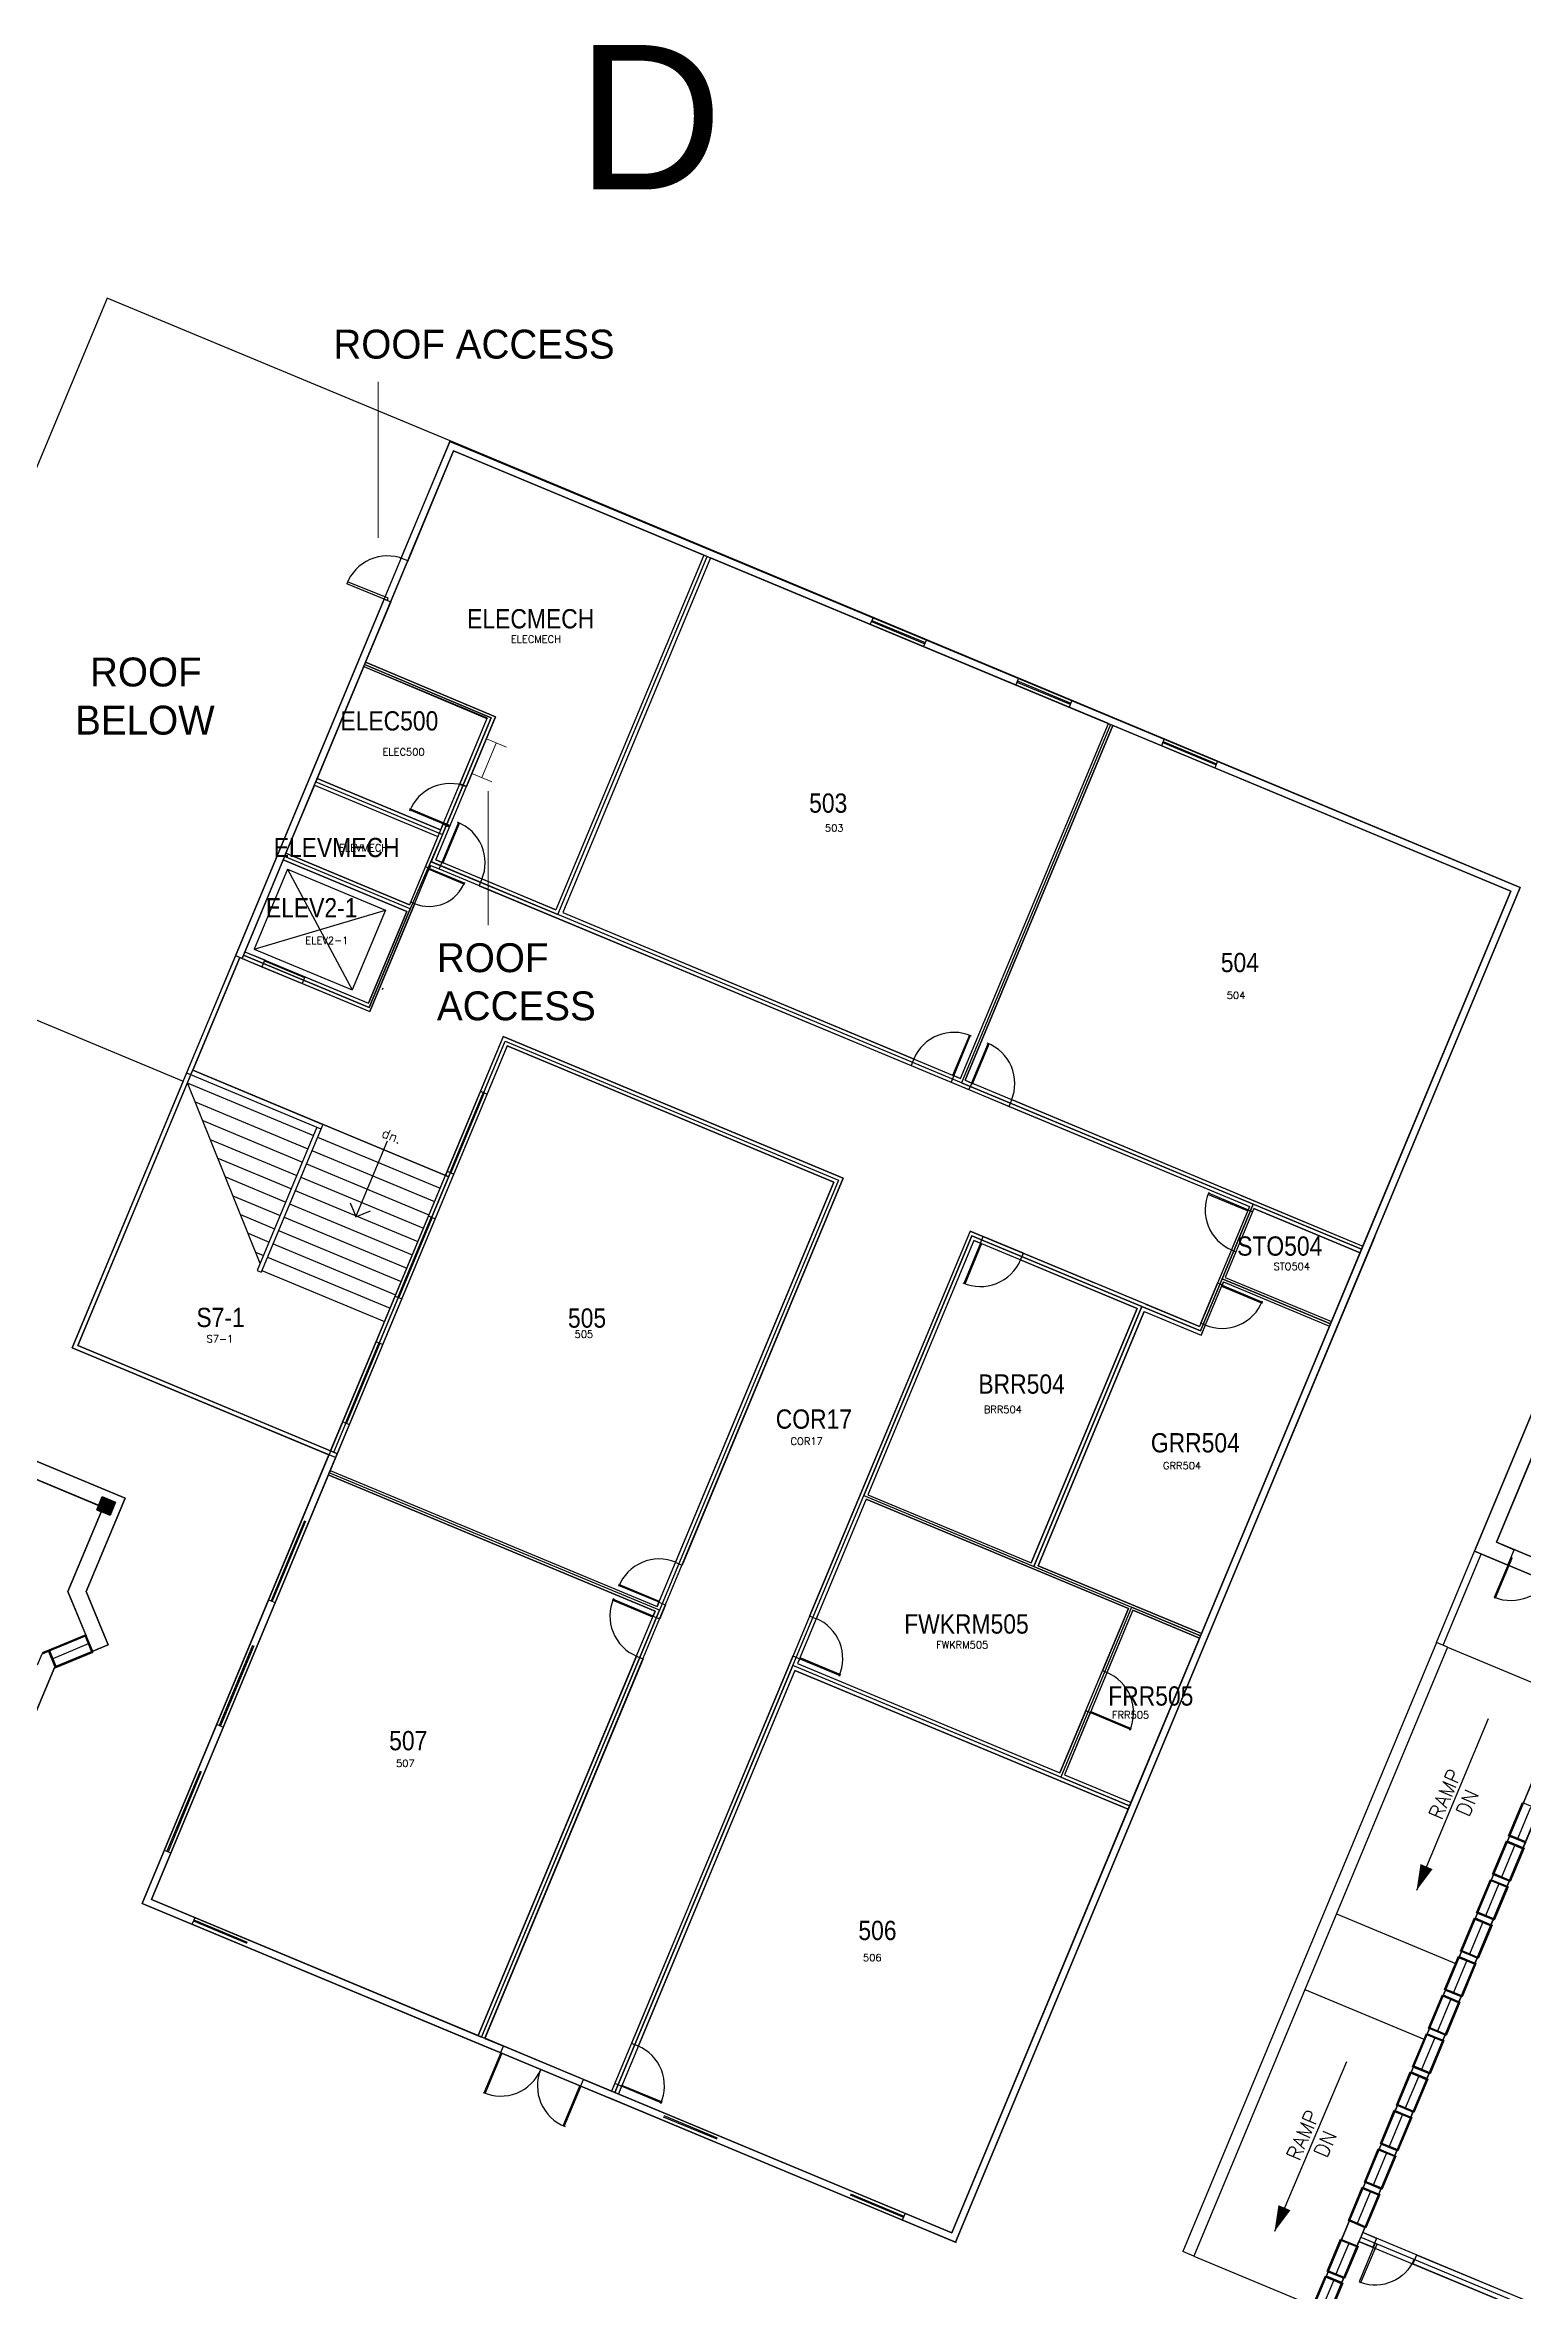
# Model space of a CAD drawing. Header units: inches. Extents: x -2145 to 3863, y -18090 to 4650.
# Drawn here: x 887 to 2115, y -15129 to -13264 of the extents above; entities that cross this region are included whole.
import ezdxf
from ezdxf.enums import TextEntityAlignment as Align

# ---------------------------------------------------------------- set-up
doc = ezdxf.new("R2010")
doc.units = ezdxf.units.IN
doc.header["$LTSCALE"] = 48
doc.header["$MEASUREMENT"] = 0
for name, color, linetype in [('A-COLS', 1, 'CONTINUOUS'), ('A-COLS-GRID', 41, 'CONTINUOUS'), ('A-DOOR', 30, 'CONTINUOUS'), ('A-FLOR-STRS', 30, 'CONTINUOUS'), ('A-ROOF', 1, 'CONTINUOUS'), ('A-WALLS', 1, 'CONTINUOUS'), ('A-WIN', 30, 'CONTINUOUS'), ('CAFM_BLDG_LABL', 2, 'CONTINUOUS'), ('CAFM_BLDG_OTLN', 41, 'CONTINUOUS'), ('CAFM_Gross', 200, 'CONTINUOUS'), ('CAFM_ID', 8, 'CONTINUOUS'), ('CAFM_MeasuredGross', 50, 'CONTINUOUS'), ('CAFM_SPACE', 5, 'CONTINUOUS'), ('CAFM_Space_Label', 7, 'CONTINUOUS'), ('CAFM_SPACE_OLD', 7, 'CONTINUOUS')]:
    doc.layers.add(name, color=color, linetype=linetype)
doc.layers.add('A-EQPM', color=30, linetype='CONTINUOUS', lineweight=0)
doc.styles.add('AISD-Dim', font='txt.shx', dxfattribs={"width": 0.85})
doc.styles.add('ARCHITXT', font='simplex.shx')
doc.styles.add('CAFM-TXT', font='txt.shx', dxfattribs={"height": 6})
doc.styles.add('CAFM_BLDG-LABL', font='arial.ttf', dxfattribs={"height": 0.5})
doc.styles.add('ROMANS', font='ROMANS.shx')

msp = doc.modelspace()

# ---------------------------------------------------------------- linework, layer by layer
at = {"layer": 'A-COLS'}
for p, q in [((930.5, -14480.7), (935.1, -14469.6)), ((935.1, -14469.6), (946.2, -14474.2)), ((946.2, -14474.2), (941.6, -14485.3)), ((941.6, -14485.3), (930.5, -14480.7))]:
    msp.add_line(p, q, dxfattribs=at)
at = {"layer": 'A-COLS-GRID'}
msp.add_solid([(935.1, -14469.6), (946.2, -14474.2), (930.5, -14480.7), (941.6, -14485.3)], dxfattribs=at)
at = {"layer": 'A-DOOR'}
for p, q in [((1171.9, -13725.2), (1138.1, -13711.6)), ((1172.6, -13723.5), (1138.8, -13709.9)), ((1171.9, -13725.2), (1172.6, -13723.5)), ((1224.3, -13912.4), (1190.6, -13898.4)), ((1223.5, -13913.1), (1190.3, -13899.2)), ((1217.3, -13942.7), (1231.1, -13909.4)), ((1217.9, -13943.5), (1232, -13909.8)), ((1223.4, -13913.5), (1224.1, -13911.9)), ((1206.3, -13948.4), (1235.9, -13960.8)), ((1207, -13947.4), (1206.4, -13948.9)), ((1206.9, -13947.8), (1236.2, -13960)), ((1216.8, -13942.6), (1218.5, -13943.3)), ((1069.7, -14024.7), (1103, -14038.5)), ((1067.7, -14029.5), (1101, -14043.3)), ((1641.5, -14119.7), (1655.5, -14086)), ((1642.3, -14120), (1656.3, -14086.4)), ((1657, -14126.5), (1671, -14092.8)), ((1657.9, -14126.8), (1671.9, -14093.1)), ((1642.9, -14119.9), (1641.2, -14119.2)), ((1656.7, -14126), (1658.4, -14126.7)), ((1886.3, -14232.3), (1853.4, -14218.6)), ((1886.6, -14231.4), (1853.7, -14217.7)), ((1886.6, -14231.4), (1886.3, -14232.3)), ((1664.5, -14259.1), (1650.5, -14292.7)), ((1665.4, -14259.4), (1651.4, -14293.1)), ((1664, -14259.2), (1665.7, -14259.9)), ((1864.7, -14294.8), (1898.4, -14308.8)), ((1865.5, -14293.7), (1864.9, -14295.3)), ((1865.1, -14294), (1898.7, -14308)), ((2105.1, -14520.1), (2091.2, -14553.4)), ((2092.3, -14553.8), (2106.1, -14520.6)), ((2106.1, -14520.6), (2105.1, -14520.1)), ((1397.5, -14557.4), (1363.8, -14543.4)), ((1397.9, -14556.6), (1364.2, -14542.5)), ((1392.4, -14569.7), (1358.7, -14555.7)), ((1392.7, -14568.9), (1359.1, -14554.8)), ((1392.6, -14568.3), (1391.9, -14570)), ((1397, -14557.7), (1397.7, -14556)), ((2091.2, -14553.4), (2092.3, -14553.8)), ((1514.3, -14604.7), (1515, -14603)), ((1514.3, -14604.2), (1547.8, -14618.1)), ((1514.5, -14603.3), (1548.2, -14617.3)), ((1755.8, -14649.5), (1756.5, -14647.8)), ((1755.8, -14649), (1789.3, -14663)), ((1756, -14648.1), (1789.7, -14662.1)), ((1266, -14931.5), (1251.9, -14965.2)), ((1266.8, -14931.9), (1252.8, -14965.5)), ((1331.6, -14958.8), (1317.6, -14992.5)), ((1332.5, -14959.2), (1318.4, -14992.9)), ((1366, -14959.1), (1399.6, -14973.2)), ((1366.1, -14959.7), (1366.8, -14958)), ((1366.3, -14958.3), (1400, -14972.3)), ((1992.2, -15089.7), (1978.9, -15121.8)), ((1980.4, -15122.4), (1993.8, -15090.4)), ((1993.8, -15090.4), (1992.2, -15089.7)), ((1978.9, -15121.8), (1980.4, -15122.4))]:
    msp.add_line(p, q, dxfattribs=at)
for centre, radius, start, end in [((1171.8, -13724.3), 36, 68.0141, 159.3154), ((1223.9, -13913.3), 36, 67.38, 158.6813), ((1217.1, -13943.1), 36, 337.38, 68.6813), ((1206.6, -13947.7), 31.7, 247.38, 338.6813), ((1642.3, -14120), 36, 66.0787, 157.38), ((1657, -14126.5), 36, 337.38, 68.6813), ((1887, -14231.5), 36, 156.0787, 247.38), ((1664.5, -14259.1), 36, 246.0787, 337.38), ((1865.1, -14293.9), 36, 247.38, 338.6813), ((1397.5, -14557.4), 36, 67.38, 158.6813), ((1392.7, -14568.9), 36, 156.0787, 247.38), ((1514.1, -14604.1), 36, 336.0787, 67.38), ((1755.6, -14648.9), 36, 336.0787, 67.38), ((1366, -14959.1), 36, 336.0787, 67.38), ((1266, -14931.5), 36, 246.0787, 337.38), ((1332.5, -14959.2), 36, 157.38, 248.6813)]:
    msp.add_arc(centre, radius, start, end, dxfattribs=at)
at = {"layer": 'A-DOOR', "extrusion": (0, 0, -1)}
for centre, major_axis, end_param in [((2105.1, -14520.1), (25.5, 25.5), 2.750988), ((1992.3, -15089.6), (24.7, 24.7), 2.702415)]:
    msp.add_ellipse(centre, major_axis=major_axis, ratio=1, start_param=1.180192, end_param=end_param, dxfattribs=at)
at = {"layer": 'A-EQPM', "color": 1}
for p, q in [((1164.2, -13673.2), (1164.2, -13543.8)), ((1254.1, -13840.3), (1270.9, -13847.2)), ((1250.3, -13872.4), (1262.3, -13843.8)), ((1241.9, -13868.9), (1258.7, -13875.9)), ((1255.7, -13883.8), (1255.7, -13995.1))]:
    msp.add_line(p, q, dxfattribs=at)
at = {"layer": 'A-FLOR-STRS'}
for p, q in [((1089, -13948.5), (1061.3, -14015)), ((1089, -13948.5), (1142.5, -14048.8)), ((1089, -13948.5), (1170.2, -13982.4)), ((1061.3, -14015), (1170.2, -13982.4)), ((1170.2, -13982.4), (1142.5, -14048.8)), ((1061.3, -14015), (1142.5, -14048.8)), ((1005.7, -14125.9), (1110.5, -14169.6)), ((1066.2, -14275.9), (1005.9, -14126)), ((1012.2, -14141.6), (1105.9, -14180.7)), ((1018.5, -14157.2), (1101.3, -14191.8)), ((1024.7, -14172.9), (1096.7, -14202.8)), ((1113.8, -14171), (1215.6, -14213.4)), ((1171.7, -14174.5), (1145.4, -14237.5)), ((1031, -14188.5), (1092.1, -14213.9)), ((1104.6, -14193.1), (1206.4, -14235.5)), ((1109.2, -14182.1), (1211, -14224.5)), ((1037.3, -14204.1), (1087.4, -14225)), ((1095.4, -14215.3), (1197.1, -14257.7)), ((1100, -14204.2), (1201.8, -14246.6)), ((1043.6, -14219.7), (1082.8, -14236.1)), ((1090.7, -14226.4), (1192.5, -14268.8)), ((1140.9, -14225.5), (1145.6, -14237)), ((1157.6, -14232.5), (1145.4, -14237.5)), ((1049.9, -14235.3), (1078.2, -14247.1)), ((1056.2, -14250.9), (1073.6, -14258.2)), ((1081.5, -14248.5), (1183.3, -14290.9)), ((1086.1, -14237.4), (1187.9, -14279.8)), ((1062.3, -14266.5), (1069, -14269.3)), ((1072.3, -14270.7), (1174.1, -14313.1)), ((1076.9, -14259.6), (1178.7, -14302)), ((1067.7, -14281.7), (1169.5, -14324.2)), ((2052.4, -14594.6), (2152.1, -14636.1)), ((2086.1, -14654.1), (2026.6, -14796.8)), ((1960.1, -14816.1), (2059.8, -14857.7)), ((1933.9, -14878.9), (2033.6, -14920.4)), ((1968.4, -14939), (1908.6, -15080.1)), ((1841.6, -15100.4), (1941.3, -15142))]:
    msp.add_line(p, q, dxfattribs=at)
for points in [[(2026.6, -14796.8), (2029.9, -14774.8), (2039.9, -14779)], [(1908.6, -15080.1), (1911.9, -15058.1), (1921.9, -15062.3)]]:
    msp.add_solid(points, dxfattribs=at)
at = {"layer": 'A-ROOF'}
for points in [[(1348.1, -16383.7), (1531.3, -15944), (1487, -15925.5), (1530.8, -15820.3), (1558.5, -15753.8), (1804.7, -15163), (1913.6, -15208.4), (2183.6, -14560.4), (2074.7, -14515), (2290.1, -13998.1), (3059.9, -14318.9), (2762.2, -15033.4), (3028.1, -15144.1), (2931.1, -15376.7), (2665.3, -15266), (2263.7, -16229.7), (2463.9, -16313.1)], [(134.3, -14129.4), (954, -14471), (921.8, -14548.3), (940.1, -14592.8), (895.7, -14611.1), (863.3, -14688.6)]]:
    msp.add_lwpolyline(points, dxfattribs=at)
at = {"layer": 'A-WALLS'}
for p, q in [((1223.9, -13592.7), (1182.9, -13691.1)), ((1223.7, -13593.2), (2112.7, -13963.6)), ((1226.9, -13601), (1188.6, -13693.1)), ((1226.9, -13601), (1434.7, -13687.6)), ((1188.8, -13692.4), (1183.3, -13690.1)), ((1434.7, -13687.6), (1311.9, -13982.2)), ((1434.7, -13687.6), (1311.9, -13982.2)), ((1440.2, -13689.9), (1317.5, -13984.5)), ((1440.2, -13689.9), (1317.5, -13984.5)), ((1440.2, -13689.9), (2104.8, -13966.8)), ((1442.7, -13683.9), (1442.5, -13684.4)), ((1169.1, -13724.1), (1045.6, -14020.5)), ((1174.7, -13726.3), (1153.8, -13776.5)), ((1169.1, -13724.1), (1174.7, -13726.3)), ((1152.2, -13780.2), (1113.5, -13873.1)), ((1152.2, -13780.2), (1254.6, -13823.4)), ((1153.8, -13776.5), (1261.7, -13822)), ((1254.6, -13823.4), (1232, -13877.6)), ((1261.7, -13822), (1237.5, -13879.9)), ((1647.9, -14122.2), (1770.7, -13827.6)), ((1651.6, -14123.8), (1774.4, -13829.1)), ((1111.2, -13878.7), (1087.6, -13935.3)), ((1111.2, -13878.7), (1213.8, -13921.4)), ((1113.5, -13873.1), (1216.1, -13915.9)), ((1237.5, -13879.9), (1232, -13877.6)), ((1218, -13911.3), (1203.4, -13946.3)), ((1223.4, -13913.5), (1217.9, -13911.2)), ((1087.6, -13935.3), (1190.3, -13978)), ((1085.3, -13940.8), (1051.2, -14022.6)), ((1085.3, -13940.8), (1188, -13983.6)), ((1203.4, -13946.3), (1206.9, -13947.8)), ((1207.8, -13945.4), (1206.8, -13947.8)), ((1207.8, -13945.4), (1214.9, -13948.3)), ((1212.2, -13940.7), (1217.2, -13942.8)), ((1214.9, -13948.3), (1217.3, -13942.7)), ((1248.2, -13962.2), (1250.5, -13956.6)), ((1248.2, -13962.2), (1606.8, -14111.6)), ((1250.5, -13956.6), (1311.9, -13982.2)), ((2112.7, -13963.6), (1643.8, -15088.8)), ((1188, -13983.6), (1156.2, -14059.9)), ((1194.6, -13977), (1157.2, -14066.8)), ((1191.3, -13975.6), (1190.3, -13978)), ((1191.3, -13975.6), (1194.8, -13977.1)), ((1317.5, -13984.5), (1609.1, -14106.1)), ((2074.7, -14515), (2290.1, -13998.1)), ((1045.6, -14020.5), (1005.1, -14117.7)), ((1049.4, -14021.8), (1010.3, -14115.5)), ((1049.4, -14021.8), (1010.3, -14115.5)), ((1045.7, -14020.3), (1067.7, -14029.5)), ((1049.4, -14021.8), (1067.7, -14029.5)), ((1053.5, -14017.1), (1070, -14023.9)), ((1053.5, -14017.1), (1070, -14023.9)), ((1070, -14023.9), (1067.7, -14029.5)), ((1070, -14023.9), (1067.7, -14029.5)), ((1094.4, -14040.6), (1157.3, -14066.8)), ((1103.3, -14037.8), (1101, -14043.3)), ((1103.3, -14037.8), (1156.2, -14059.9)), ((1168, -14047.2), (1167.4, -14048.6)), ((1268.1, -14087.5), (968.1, -14807.5)), ((1271.3, -14095.3), (975.9, -14804.2)), ((1268.1, -14087.5), (1124.6, -14431.7)), ((1271.3, -14095.3), (1128.8, -14437.2)), ((1268.1, -14087.5), (1550.5, -14205.2)), ((1271.3, -14095.3), (1542.7, -14208.4)), ((1005.1, -14117.7), (910, -14346)), ((1008.5, -14119.1), (914.7, -14344.2)), ((1005.1, -14117.7), (1116.7, -14164.1)), ((1010.4, -14115.5), (1118.2, -14160.4)), ((1609.1, -14106.1), (1606.8, -14111.6)), ((1606.8, -14111.6), (1640, -14125.4)), ((1642.3, -14119.9), (1640, -14125.4)), ((1642.3, -14119.9), (1647.9, -14122.2)), ((1642.3, -14119.9), (1647.9, -14122.2)), ((1640, -14125.4), (1654.8, -14131.6)), ((1640, -14125.4), (1654.9, -14131.6)), ((1651.6, -14123.8), (1657.2, -14126.1)), ((1651.6, -14123.8), (1657.2, -14126.1)), ((1654.8, -14131.6), (1688.2, -14145.5)), ((1657.2, -14126.1), (1654.9, -14131.6)), ((1690.4, -14139.9), (1688.1, -14145.5)), ((1690.4, -14139.9), (1982.1, -14261.5)), ((1688.2, -14145.5), (1887.9, -14228.7)), ((1113.4, -14162.8), (1063.8, -14281.8)), ((1118.2, -14160.4), (1067.1, -14283.2)), ((1110.4, -14169.5), (1110.5, -14169.6)), ((1117.7, -14162.3), (1117.7, -14162.3)), ((1118.3, -14160.9), (1118.3, -14160.9)), ((1101.1, -14191.7), (1101.3, -14191.8)), ((1105.8, -14180.6), (1105.9, -14180.7)), ((1091.9, -14213.8), (1092.1, -14213.9)), ((1096.5, -14202.8), (1096.7, -14202.8)), ((1542.7, -14208.4), (1411.1, -14524.1)), ((1550.5, -14205.2), (1416.7, -14526.4)), ((1087.3, -14224.9), (1087.4, -14225)), ((1886.8, -14231.4), (1872.9, -14264.6)), ((1878.8, -14224.9), (1887.9, -14228.7)), ((1881.1, -14219.4), (1982.1, -14261.5)), ((1886.7, -14231.5), (1890.4, -14233)), ((1887.9, -14228.7), (1886.8, -14231.4)), ((1891.6, -14230.3), (1890.4, -14233)), ((1891.6, -14230.3), (1979.8, -14267)), ((1891.6, -14230.3), (1979.8, -14267)), ((1078.1, -14247.1), (1078.2, -14247.1)), ((1082.7, -14236), (1082.8, -14236.1)), ((1206, -14236.5), (1211.5, -14238.8)), ((1655.8, -14249), (1522.5, -14568.7)), ((1655.8, -14249), (1759.1, -14292)), ((1655.8, -14249), (1666.8, -14253.6)), ((954, -14471), (468.5, -14268.7)), ((1068.8, -14269.2), (1069, -14269.3)), ((1073.5, -14258.2), (1073.6, -14258.2)), ((1659, -14256.8), (1571, -14468)), ((1659, -14256.8), (1664.5, -14259.1)), ((1664.5, -14259.1), (1666.8, -14253.6)), ((1700.1, -14267.5), (1666.8, -14253.6)), ((1697.8, -14273), (1700.1, -14267.5)), ((1700.1, -14267.5), (1797.9, -14308.2)), ((1991.6, -14254.3), (1849.5, -14595.3)), ((1872.9, -14264.7), (1861.4, -14292.4)), ((1876.6, -14266.3), (1867.7, -14287.5)), ((1872.8, -14264.7), (1876.6, -14266.3)), ((1979.8, -14267), (1938.2, -14366.7)), ((1979.8, -14267), (1955.9, -14324.2)), ((1063.8, -14281.8), (1067.1, -14283.2)), ((1064.2, -14280.3), (1064.4, -14280.4)), ((1697.8, -14273), (1794.5, -14313.3)), ((1867.7, -14287.5), (1955.9, -14324.2)), ((1847.5, -14325.6), (1861.4, -14292.4)), ((1865.1, -14293.9), (1861.4, -14292.4)), ((1866.2, -14291.2), (1865.1, -14293.9)), ((1866.2, -14291.2), (1954.4, -14327.9)), ((1794.5, -14313.3), (1706.5, -14524.5)), ((1800.5, -14315.8), (1712.5, -14527)), ((1800.5, -14315.8), (1847.7, -14335.5)), ((1801.6, -14309.8), (1846.4, -14328.4)), ((1847.5, -14325.6), (1846.4, -14328.4)), ((1851.2, -14327.2), (1847.5, -14325.6)), ((1851.2, -14327.2), (1847.7, -14335.5)), ((910.1, -14346.1), (1123.3, -14434.9)), ((1128.8, -14437.2), (910.1, -14346.1)), ((910.1, -14346.1), (1123.3, -14434.9)), ((914.7, -14344.2), (1124.6, -14431.7)), ((1125.1, -14431.9), (914.7, -14344.2)), ((914.7, -14344.2), (1124.6, -14431.7)), ((1954.4, -14327.9), (1935.9, -14372.2)), ((1935.9, -14372.2), (1847.9, -14583.4)), ((1935.9, -14372.2), (1847.9, -14583.4)), ((2093, -14507.5), (2129.9, -14418.9)), ((802.8, -14423.1), (935.7, -14478.5)), ((1122.8, -14451.6), (1394.2, -14564.7)), ((1124.4, -14447.9), (1395.8, -14561)), ((954, -14471), (921.8, -14548.3)), ((1569.5, -14471.7), (1528.1, -14571)), ((1569.5, -14471.7), (1787.3, -14562.5)), ((1569.5, -14471.7), (1787.3, -14562.5)), ((1571, -14468), (1706.5, -14524.5)), ((935.7, -14478.5), (906.6, -14548.3)), ((2093, -14507.5), (2107.8, -14513.7)), ((2102.4, -14526.6), (2107.8, -14513.7)), ((1411, -14524), (1416.7, -14526.4)), ((1712.5, -14527), (1847.9, -14583.4)), ((2043.1, -14590.7), (2074.7, -14515)), ((2048.7, -14593), (2080.2, -14517.4)), ((2074.7, -14515), (2102.4, -14526.6)), ((906.6, -14548.3), (921.8, -14585.2)), ((921.8, -14548.3), (940.1, -14592.8)), ((1392.4, -14568.8), (1398.1, -14571.1)), ((1394.2, -14564.7), (1392.5, -14568.8)), ((1397.3, -14557.3), (1395.8, -14561)), ((1397.2, -14557.3), (1402.8, -14559.6)), ((1402.8, -14559.6), (1398.1, -14571.1)), ((1522.5, -14568.7), (1528.1, -14571)), ((1787.3, -14562.5), (1765.8, -14614.2)), ((1791, -14564), (1769.5, -14615.7)), ((1791, -14564), (1846.4, -14587.1)), ((1791, -14564), (1846.4, -14587.1)), ((1846.4, -14587.1), (1789.5, -14723.7)), ((1846.4, -14587.1), (1843.9, -14593)), ((884.9, -14600.4), (890.4, -14598.1)), ((927.2, -14598.1), (940.1, -14592.8)), ((1378.7, -14602), (1247.3, -14917.3)), ((1384.2, -14604.3), (1252.8, -14919.6)), ((1508.7, -14601.9), (1374.6, -14923.7)), ((1378.5, -14602), (1384.2, -14604.3)), ((1508.7, -14601.9), (1514.3, -14604.2)), ((1514.3, -14604.2), (1512.5, -14608.3)), ((2043.1, -14590.7), (1832.4, -15096.6)), ((2052.4, -14594.6), (1841.6, -15100.4)), ((2052.4, -14594.6), (2043.1, -14590.7)), ((895.6, -14611.1), (863.3, -14688.6)), ((895.6, -14611.1), (895.7, -14611.1)), ((1510.2, -14613.9), (1380.2, -14926)), ((1510.2, -14613.9), (1787.2, -14729.3)), ((1512.5, -14608.3), (1730.4, -14699.1)), ((1769.5, -14615.7), (1765.8, -14614.2)), ((1751.9, -14647.4), (1730.4, -14699.1)), ((1755.6, -14648.9), (1734.1, -14700.6)), ((1755.6, -14648.9), (1751.9, -14647.4)), ((1480.7, -14685.7), (1480.7, -14685.8)), ((1734.1, -14700.6), (1789.5, -14723.7)), ((1787.2, -14729.3), (1640.6, -15081)), ((2102.2, -14755.9), (2103.9, -14751.6)), ((2115.1, -14761.3), (2102.2, -14755.9)), ((2103.9, -14751.6), (2116.9, -14757)), ((2115.1, -14761.3), (2116.9, -14757)), ((2088.8, -14787.9), (2090.6, -14783.6)), ((2088.8, -14787.9), (2101.8, -14793.2)), ((2103.5, -14789), (2090.6, -14783.6)), ((2101.8, -14793.2), (2103.5, -14789)), ((968.1, -14807.5), (1250.5, -14925.1)), ((975.9, -14804.2), (1247.3, -14917.3)), ((2075.5, -14819.8), (2077.3, -14815.5)), ((2088.4, -14825.2), (2075.5, -14819.8)), ((2077.3, -14815.5), (2090.2, -14820.9)), ((2088.4, -14825.2), (2090.2, -14820.9)), ((2062.2, -14851.8), (2064, -14847.5)), ((2076.9, -14852.9), (2064, -14847.5)), ((2062.2, -14851.8), (2075.1, -14857.2)), ((2075.1, -14857.2), (2076.9, -14852.9)), ((2048.9, -14883.7), (2050.7, -14879.5)), ((2061.8, -14889.1), (2048.9, -14883.7)), ((2050.7, -14879.5), (2063.6, -14884.9)), ((2061.8, -14889.1), (2063.6, -14884.9)), ((1252.8, -14919.6), (1268.3, -14926)), ((1380.3, -14926.1), (1374.6, -14923.7)), ((2035.6, -14915.7), (2037.3, -14911.4)), ((2035.6, -14915.7), (2048.5, -14921.1)), ((2050.3, -14916.8), (2037.3, -14911.4)), ((2048.5, -14921.1), (2050.3, -14916.8)), ((1250.5, -14925.1), (1266, -14931.6)), ((1265.8, -14931.9), (1268.3, -14926)), ((1332.3, -14959.6), (1334.7, -14953.7)), ((1332.4, -14959.3), (1355.8, -14969)), ((1334.7, -14953.7), (1358.1, -14963.5)), ((1360.8, -14957), (1358.1, -14963.5)), ((1360.8, -14957), (1358.1, -14963.5)), ((1366.4, -14959.3), (1360.8, -14957)), ((1366.3, -14959.3), (1363.7, -14965.6)), ((2022.3, -14947.7), (2024, -14943.4)), ((2035.2, -14953), (2022.3, -14947.7)), ((2024, -14943.4), (2037, -14948.8)), ((2035.2, -14953), (2037, -14948.8)), ((1355.8, -14968.8), (1644.2, -15089)), ((1363.7, -14965.6), (1640.6, -15081)), ((2008.9, -14979.6), (2010.7, -14975.4)), ((2008.9, -14979.6), (2021.9, -14985)), ((2023.6, -14980.7), (2010.7, -14975.4)), ((2021.9, -14985), (2023.6, -14980.7)), ((1995.6, -15011.6), (1997.4, -15007.3)), ((2008.5, -15017), (1995.6, -15011.6)), ((1997.4, -15007.3), (2010.3, -15012.7)), ((2008.5, -15017), (2010.3, -15012.7)), ((1982.3, -15043.5), (1984.1, -15039.3)), ((1982.3, -15043.5), (1995.2, -15048.9)), ((1997, -15044.7), (1984.1, -15039.3)), ((1995.2, -15048.9), (1997, -15044.7)), ((1964.4, -15086.6), (1970.8, -15071.2)), ((1970.8, -15071.2), (1983.7, -15076.6)), ((1964.4, -15086.6), (1977.3, -15092)), ((1978.8, -15088.3), (1977.3, -15092)), ((1990.3, -15093), (1978.8, -15088.3)), ((1981.9, -15080.9), (1983.7, -15076.6)), ((1993.3, -15085.7), (1981.9, -15080.9)), ((1993.3, -15085.7), (1990.3, -15093)), ((1841.6, -15100.4), (1832.4, -15096.6)), ((2026.6, -15099.5), (2023.5, -15106.9)), ((2486.5, -15299.8), (2023.5, -15106.9)), ((2497, -15295.5), (2026.6, -15099.5)), ((1951.7, -15117), (1953.2, -15113.4)), ((1964.6, -15122.4), (1951.7, -15117)), ((1953.2, -15113.4), (1966.1, -15118.7)), ((1964.6, -15122.4), (1966.1, -15118.7))]:
    msp.add_line(p, q, dxfattribs=at)
at = {"layer": 'A-WIN'}
for p, q in [((1575.2, -13739.6), (1572.9, -13745.1)), ((1573.9, -13742.7), (1618.2, -13761.2)), ((1574.3, -13741.8), (1618.6, -13760.3)), ((1619.5, -13758.1), (1617.2, -13763.6)), ((1696, -13789.9), (1693.7, -13795.5)), ((1694.7, -13793.1), (1739, -13811.5)), ((1695.1, -13792.1), (1739.4, -13810.6)), ((1740.3, -13808.4), (1738, -13813.9)), ((1817.1, -13840.3), (1814.8, -13845.9)), ((1815.8, -13843.4), (1860.1, -13861.9)), ((1816.2, -13842.5), (1860.5, -13861)), ((1861.4, -13858.8), (1859.1, -13864.3)), ((1251.3, -14133.9), (1223.6, -14200.3)), ((1252.2, -14134.2), (1224.6, -14200.7)), ((1249.1, -14132.9), (1254.7, -14135.3)), ((1221.4, -14199.4), (1227, -14201.7)), ((1208.2, -14237.4), (1180.5, -14303.9)), ((1209.1, -14237.8), (1181.4, -14304.3)), ((1178.3, -14303), (1183.8, -14305.3)), ((1164.7, -14341.8), (1137, -14408.3)), ((1165.6, -14342.2), (1137.9, -14408.7)), ((1162.5, -14340.9), (1168, -14343.2)), ((1134.8, -14407.4), (1140.3, -14409.7)), ((1103.1, -14489.6), (1075.4, -14556.1)), ((1104, -14490), (1076.3, -14556.5)), ((1073.2, -14555.2), (1078.7, -14557.5)), ((921.5, -14584.4), (890.1, -14597.3)), ((921.8, -14585.2), (920.8, -14585.6)), ((920.8, -14585.6), (926.2, -14598.5)), ((927.5, -14598.9), (921.5, -14584.4)), ((890.1, -14597.3), (896, -14611.9)), ((890.4, -14598.1), (891.4, -14597.7)), ((896.7, -14610.7), (891.4, -14597.7)), ((923.5, -14592), (894, -14604.2)), ((896, -14611.9), (927.5, -14598.9)), ((927.2, -14598.1), (926.2, -14598.5)), ((1059.9, -14593.2), (1032.2, -14659.7)), ((1060.9, -14593.6), (1033.2, -14660)), ((895.7, -14611.1), (896.7, -14610.7)), ((1030, -14658.7), (1035.6, -14661.1)), ((1016.4, -14697.6), (988.7, -14764.1)), ((1017.3, -14698), (989.7, -14764.5)), ((2103.1, -14751.3), (2114.7, -14723.6)), ((2110.8, -14753.5), (2121.6, -14727.5)), ((2114.7, -14723.6), (2129.2, -14729.7)), ((2089.8, -14783.3), (2101.3, -14755.6)), ((2101.3, -14755.6), (2115.9, -14761.6)), ((2102.2, -14755.9), (2101.8, -14756.8)), ((2117.7, -14757.3), (2103.1, -14751.3)), ((2103.9, -14751.6), (2104.3, -14750.8)), ((2104.3, -14750.8), (2117.2, -14756.1)), ((986.5, -14763.2), (992.1, -14765.5)), ((2097.4, -14785.4), (2108.3, -14759.5)), ((2114.7, -14762.1), (2101.8, -14756.8)), ((2115.9, -14761.6), (2104.3, -14789.3)), ((2115.1, -14761.3), (2114.7, -14762.1)), ((2076.5, -14815.2), (2088, -14787.5)), ((2084.1, -14817.4), (2094.9, -14791.4)), ((2088, -14787.5), (2102.6, -14793.6)), ((2088.8, -14787.9), (2088.5, -14788.7)), ((2101.4, -14794.1), (2088.5, -14788.7)), ((2104.3, -14789.3), (2089.8, -14783.3)), ((2090.6, -14783.6), (2091, -14782.7)), ((2091, -14782.7), (2103.9, -14788.1)), ((2102.6, -14793.6), (2091, -14821.3)), ((2101.8, -14793.2), (2101.4, -14794.1)), ((2103.5, -14789), (2103.9, -14788.1)), ((1012.1, -14818.9), (1009.8, -14824.5)), ((1010.8, -14822), (1055.1, -14840.5)), ((1011.2, -14821.1), (1055.5, -14839.6)), ((2063.2, -14847.2), (2074.7, -14819.5)), ((2070.8, -14849.3), (2081.6, -14823.4)), ((2074.7, -14819.5), (2089.3, -14825.5)), ((2075.5, -14819.8), (2075.2, -14820.7)), ((2088.1, -14826.1), (2075.2, -14820.7)), ((2091, -14821.3), (2076.5, -14815.2)), ((2077.3, -14815.5), (2077.7, -14814.7)), ((2077.7, -14814.7), (2090.6, -14820.1)), ((2089.3, -14825.5), (2077.7, -14853.2)), ((2088.4, -14825.2), (2088.1, -14826.1)), ((2090.2, -14820.9), (2090.6, -14820.1)), ((2077.7, -14853.2), (2063.2, -14847.2)), ((2064, -14847.5), (2064.3, -14846.6)), ((2064.3, -14846.6), (2077.3, -14852)), ((2049.9, -14879.1), (2061.4, -14851.4)), ((2057.5, -14881.3), (2068.3, -14855.3)), ((2061.4, -14851.4), (2075.9, -14857.5)), ((2062.2, -14851.8), (2061.8, -14852.6)), ((2074.8, -14858), (2061.8, -14852.6)), ((2075.9, -14857.5), (2064.4, -14885.2)), ((2075.1, -14857.2), (2074.8, -14858)), ((2076.9, -14852.9), (2077.3, -14852)), ((2036.5, -14911.1), (2048.1, -14883.4)), ((2048.1, -14883.4), (2062.6, -14889.5)), ((2048.9, -14883.7), (2048.5, -14884.6)), ((2061.4, -14890), (2048.5, -14884.6)), ((2064.4, -14885.2), (2049.9, -14879.1)), ((2050.7, -14879.5), (2051, -14878.6)), ((2051, -14878.6), (2063.9, -14884)), ((2063.6, -14884.9), (2063.9, -14884)), ((2044.2, -14913.3), (2055, -14887.3)), ((2062.6, -14889.5), (2051.1, -14917.2)), ((2061.8, -14889.1), (2061.4, -14890)), ((2023.2, -14943.1), (2034.8, -14915.4)), ((2030.9, -14945.2), (2041.7, -14919.3)), ((2034.8, -14915.4), (2049.3, -14921.4)), ((2035.6, -14915.7), (2035.2, -14916.6)), ((2048.1, -14922), (2035.2, -14916.6)), ((2051.1, -14917.2), (2036.5, -14911.1)), ((2037.3, -14911.4), (2037.7, -14910.6)), ((2037.7, -14910.6), (2050.6, -14916)), ((2049.3, -14921.4), (2037.8, -14949.1)), ((2048.5, -14921.1), (2048.1, -14922)), ((2050.3, -14916.8), (2050.6, -14916)), ((2037.8, -14949.1), (2023.2, -14943.1)), ((2024, -14943.4), (2024.4, -14942.5)), ((2024.4, -14942.5), (2037.3, -14947.9)), ((2009.9, -14975), (2021.4, -14947.3)), ((2017.5, -14977.2), (2028.4, -14951.2)), ((2021.4, -14947.3), (2036, -14953.4)), ((2022.3, -14947.7), (2021.9, -14948.5)), ((2034.8, -14953.9), (2021.9, -14948.5)), ((2036, -14953.4), (2024.4, -14981.1)), ((2035.2, -14953), (2034.8, -14953.9)), ((2037, -14948.8), (2037.3, -14947.9)), ((1996.6, -15007), (2008.1, -14979.3)), ((2008.1, -14979.3), (2022.7, -14985.3)), ((2008.9, -14979.6), (2008.6, -14980.5)), ((2021.5, -14985.9), (2008.6, -14980.5)), ((2024.4, -14981.1), (2009.9, -14975)), ((2010.7, -14975.4), (2011.1, -14974.5)), ((2011.1, -14974.5), (2024, -14979.9)), ((2023.6, -14980.7), (2024, -14979.9)), ((1401, -14984.7), (1445.4, -15003.1)), ((1401.4, -14983.7), (1445.7, -15002.2)), ((2004.2, -15009.1), (2015, -14983.2)), ((2022.7, -14985.3), (2011.1, -15013)), ((2021.9, -14985), (2021.5, -14985.9)), ((1983.3, -15038.9), (1994.8, -15011.3)), ((1990.9, -15041.1), (2001.7, -15015.1)), ((1994.8, -15011.3), (2009.3, -15017.3)), ((1995.6, -15011.6), (1995.3, -15012.5)), ((2008.2, -15017.8), (1995.3, -15012.5)), ((2011.1, -15013), (1996.6, -15007)), ((1997.4, -15007.3), (1997.8, -15006.5)), ((1997.8, -15006.5), (2010.7, -15011.8)), ((2009.3, -15017.3), (1997.8, -15045)), ((2008.5, -15017), (2008.2, -15017.8)), ((2010.3, -15012.7), (2010.7, -15011.8)), ((1556.2, -15049.6), (1600.5, -15068.1)), ((1556.6, -15048.7), (1600.9, -15067.1)), ((1970, -15070.9), (1981.5, -15043.2)), ((1977.6, -15073.1), (1988.4, -15047.1)), ((1981.5, -15043.2), (1996, -15049.3)), ((1982.3, -15043.5), (1981.9, -15044.4)), ((1994.9, -15049.8), (1981.9, -15044.4)), ((1997.8, -15045), (1983.3, -15038.9)), ((1984.1, -15039.3), (1984.4, -15038.4)), ((1984.4, -15038.4), (1997.4, -15043.8)), ((1996, -15049.3), (1984.5, -15077)), ((1995.2, -15048.9), (1994.9, -15049.8)), ((1997, -15044.7), (1997.4, -15043.8)), ((1601.8, -15064.9), (1599.5, -15070.5)), ((1984.5, -15077), (1970, -15070.9)), ((1970.8, -15071.2), (1971.1, -15070.4)), ((1971.1, -15070.4), (1984, -15075.8)), ((1952.4, -15113), (1963.6, -15086.3)), ((1960, -15115.2), (1970.5, -15090.1)), ((1963.6, -15086.3), (1978.1, -15092.3)), ((1964.4, -15086.6), (1964, -15087.4)), ((1976.9, -15092.8), (1964, -15087.4)), ((1978.1, -15092.3), (1966.9, -15119.1)), ((1977.3, -15092), (1976.9, -15092.8)), ((1983.7, -15076.6), (1984, -15075.8)), ((1939.7, -15143.5), (1950.9, -15116.7)), ((1947.3, -15145.7), (1957.8, -15120.6)), ((1950.9, -15116.7), (1965.4, -15122.8)), ((1951.7, -15117), (1951.3, -15117.9)), ((1964.2, -15123.3), (1951.3, -15117.9)), ((1966.9, -15119.1), (1952.4, -15113)), ((1953.2, -15113.4), (1953.6, -15112.5)), ((1953.6, -15112.5), (1966.5, -15117.9)), ((1965.4, -15122.8), (1954.3, -15149.5)), ((1964.6, -15122.4), (1964.2, -15123.3)), ((1966.1, -15118.7), (1966.5, -15117.9))]:
    msp.add_line(p, q, dxfattribs=at)
at = {"layer": 'CAFM_BLDG_OTLN'}
msp.add_lwpolyline([(1002.4, -14124.5), (910.1, -14346.1), (1123.3, -14434.9), (968.1, -14807.5), (1643.8, -15088.8), (2112.7, -13963.6), (1223.9, -13592.7), (939.1, -13474.1), (717.5, -14005.8), (1002.4, -14124.5)], close=True, dxfattribs=at)
msp.add_lwpolyline([(1002.4, -14124.5), (910.1, -14346.1), (1123.3, -14434.9), (968.1, -14807.5), (1643.8, -15088.8), (2112.7, -13963.6), (1223.9, -13592.7), (939.1, -13474.1), (717.5, -14005.8), (1002.4, -14124.5)], close=True, dxfattribs=at)
msp.add_lwpolyline([(1002.4, -14124.5), (910.1, -14346.1), (1123.3, -14434.9), (968.1, -14807.5), (1643.8, -15088.8), (2112.7, -13963.6), (1223.9, -13592.7), (939.1, -13474.1), (717.5, -14005.8), (1002.4, -14124.5)], close=True, dxfattribs=at)
for points in [[(1223.9, -13592.7), (939.1, -13474.1), (717.5, -14005.8), (1002.4, -14124.5)], [(863.3, -14688.6), (895.7, -14611.1), (940.1, -14592.8), (921.8, -14548.3), (954, -14471), (134.3, -14129.4)], [(863.3, -14688.6), (895.7, -14611.1), (940.1, -14592.8), (921.8, -14548.3), (954, -14471), (134.3, -14129.4)], [(863.3, -14688.6), (895.7, -14611.1), (940.1, -14592.8), (921.8, -14548.3), (954, -14471), (134.3, -14129.4)]]:
    msp.add_lwpolyline(points, dxfattribs=at)
msp.add_lwpolyline([(3370.1, -16706.1), (3785.4, -15709.2), (3475.3, -15580), (3863, -14649.5), (3861.6, -14652.9), (2290.1, -13998.1), (2074.7, -14515), (2183.6, -14560.4), (1913.6, -15208.4), (1804.7, -15163), (1558.5, -15753.8, -1), (1530.8, -15820.3), (1487, -15925.5), (1531.3, -15944), (1340.6, -16401.7)], format="xyb", dxfattribs=at)
msp.add_lwpolyline([(3370.1, -16706.1), (3785.4, -15709.2), (3475.3, -15580), (3863, -14649.5), (3861.6, -14652.9), (2290.1, -13998.1), (2074.7, -14515), (2183.6, -14560.4), (1913.6, -15208.4), (1804.7, -15163), (1558.5, -15753.8, -1), (1530.8, -15820.3), (1487, -15925.5), (1531.3, -15944), (1340.6, -16401.7)], format="xyb", dxfattribs=at)
msp.add_lwpolyline([(3370.1, -16706.1), (3785.4, -15709.2), (3475.3, -15580), (3863, -14649.5), (3861.6, -14652.9), (2290.1, -13998.1), (2074.7, -14515), (2183.6, -14560.4), (1913.6, -15208.4), (1804.7, -15163), (1558.5, -15753.8, -1), (1530.8, -15820.3), (1487, -15925.5), (1531.3, -15944), (1340.6, -16401.7)], format="xyb", dxfattribs=at)
at = {"layer": 'CAFM_Gross'}
msp.add_lwpolyline([(1223.9, -13592.7), (2112.7, -13963.6), (1643.8, -15088.8), (968.1, -14807.5), (1123.3, -14434.9), (910.1, -14346.1)], close=True, dxfattribs=at)
msp.add_lwpolyline([(2463.9, -16313.1), (2263.7, -16229.7), (2665.3, -15266), (2958.8, -15388.3), (2961.9, -15380.9), (2934.2, -15369.4), (3025, -15151.5), (3052.7, -15163.1), (3055.8, -15155.7), (2762.2, -15033.4), (3059.9, -14318.9), (2290.1, -13998.1), (2074.7, -14515), (2183.6, -14560.4), (1913.6, -15208.4), (1804.7, -15163), (1558.5, -15753.8, -1), (1530.8, -15820.3), (1487, -15925.5), (1531.3, -15944), (1348.1, -16383.7)], format="xyb", dxfattribs=at)
msp.add_lwpolyline([(863.3, -14688.6), (895.7, -14611.1), (940.1, -14592.8), (921.8, -14548.3), (954, -14471), (134.3, -14129.4)], dxfattribs=at)
at = {"layer": 'CAFM_MeasuredGross'}
msp.add_lwpolyline([(1051.2, -14022.6), (1226.9, -13601), (2104.8, -13966.8), (1640.6, -15081), (975.9, -14804.2), (1130.2, -14434), (914.7, -14344.2), (1049.4, -14021.8)], close=True, dxfattribs=at)
msp.add_lwpolyline([(2247.6, -16242.4), (2390.7, -15899), (2396.2, -15901.4), (2663.1, -15260.7), (2929, -15371.5), (3022.8, -15146.3), (2757, -15035.5), (3050.8, -14330.3), (2297.6, -14016.4), (2093, -14507.5), (2201.9, -14552.9), (1921.1, -15226.7), (1812.2, -15181.4), (1576.1, -15748.1, -0.333333), (1590.8, -15806.3), (1572.4, -15850.6), (1539.1, -15836.7), (1505.3, -15918), (1544.1, -15934.1), (1354.2, -16389.9)], format="xyb", dxfattribs=at)
msp.add_lwpolyline([(885.4, -14599.2), (921.5, -14584.4), (906.6, -14548.3), (935.7, -14478.5), (141.9, -14147.7)], dxfattribs=at)
at = {"layer": 'CAFM_SPACE'}
for points in [[(1226.9, -13601), (1434.7, -13687.6), (1311.9, -13982.2), (1212.2, -13940.7), (1261.7, -13822), (1153.8, -13776.5), (1226.9, -13601)], [(1440.2, -13689.9), (1317.5, -13984.5), (1647.9, -14122.2), (1770.7, -13827.6)], [(1152.2, -13780.2), (1254.8, -13822.9), (1216.1, -13915.9), (1113.5, -13873.1)], [(1774.4, -13829.1), (1651.6, -14123.8), (1982.1, -14261.5), (2104.8, -13966.8)], [(1213.8, -13921.4), (1190.2, -13978), (1087.6, -13935.3), (1111.2, -13878.7)], [(1049.4, -14021.8), (1157.2, -14066.8), (1207.8, -13945.4), (1214.9, -13948.3), (1887.9, -14228.7), (1846.4, -14328.4), (1655.8, -14249), (1358.1, -14963.4), (1252.9, -14919.5), (1550.5, -14205.2), (1268.1, -14087.5), (1220, -14202.8), (1010.3, -14115.5), (1049.4, -14021.8)], [(1085.3, -13940.8), (1053.5, -14017.1), (1156.2, -14059.9), (1188, -13983.6)], [(1271.3, -14095.3), (1124.4, -14447.9), (1395.8, -14561), (1542.7, -14208.4)], [(1010.1, -14115.4), (914.7, -14344.2), (1124.6, -14431.7), (1220, -14202.8)], [(1891.6, -14230.3), (1867.7, -14287.5), (1955.9, -14324.2), (1979.8, -14267)], [(1659, -14256.8), (1571, -14468), (1706.5, -14524.5), (1794.5, -14313.3)], [(1800.5, -14315.8), (1847.7, -14335.5), (1866.2, -14291.2), (1954.4, -14327.9), (1847.9, -14583.4), (1712.5, -14527), (1800.5, -14315.8)], [(802.8, -14423.1), (932, -14477), (930.5, -14480.7), (934.2, -14482.2), (906.6, -14548.3), (921.8, -14585.2), (884.9, -14600.4), (881.1, -14609.6), (748.2, -14554.2), (802.8, -14423.1)], [(1122.8, -14451.6), (975.9, -14804.2), (1247.3, -14917.3), (1394.2, -14564.7)], [(1569.5, -14471.7), (1512.5, -14608.3), (1730.4, -14699.1), (1787.3, -14562.5)], [(1791, -14564), (1734.1, -14700.6), (1789.5, -14723.7), (1846.4, -14587.1)], [(1510.2, -14613.9), (1363.7, -14965.6), (1640.6, -15081), (1787.2, -14729.3)], [(1978.8, -15088.3), (2228.1, -15192.1), (2132.1, -15422.4), (2089.6, -15404.7), (2062.5, -15469.8), (1855.8, -15383.7), (1978.8, -15088.3)]]:
    msp.add_lwpolyline(points, close=True, dxfattribs=at)
msp.add_lwpolyline([(2497, -15295.5), (1981.9, -15080.9), (2201.9, -14552.9), (2093, -14507.5), (2129.9, -14418.9), (2344.1, -14508.1), (2122.5, -15039.8), (2133.6, -15044.4), (2135.1, -15040.7), (2389.9, -15146.9)], dxfattribs=at)
at = {"layer": 'CAFM_SPACE_OLD'}
for p, q in [((2131.4, -14415.2), (2093, -14507.5)), ((2093, -14507.5), (2201.9, -14552.9)), ((2201.9, -14552.9), (1980.4, -15084.6)), ((1921.1, -15226.7), (1980.4, -15084.6)), ((1980.4, -15084.6), (2491.8, -15297.7)), ((1980.4, -15084.6), (2234.2, -15190.4))]:
    msp.add_line(p, q, dxfattribs=at)
for points in [[(1258.2, -13822.7), (1208.3, -13942.3), (1313.5, -13986.2), (1437.5, -13688.7), (1226.9, -13601), (1153, -13778.4)], [(1437.5, -13688.7), (1772.5, -13828.4), (1648.6, -14125.8), (1313.5, -13986.2)], [(1112.4, -13875.9), (1217.7, -13919.8), (1258.2, -13822.7), (1153, -13778.4)], [(1980.9, -14264.2), (2104.8, -13966.8), (1772.5, -13828.4), (1648.6, -14125.8)], [(1112.4, -13875.9), (1217.7, -13919.8), (1190.8, -13981.5), (1086.5, -13938)], [(1657.4, -14252.9), (1798.6, -14311.8), (1847.1, -14331.9), (1865.1, -14288.6), (1890.9, -14226.7), (1648.6, -14125.8), (1313.5, -13986.2), (1208, -13942.2), (1190.8, -13981.5), (1156.7, -14063.3), (1052.4, -14019.8), (1051.2, -14022.6), (1049.4, -14021.8), (1010.3, -14115.5), (1222.8, -14204), (1269.7, -14091.4), (1546.6, -14206.8), (1397.8, -14564), (1250.1, -14918.4), (1360.9, -14964.5), (1508.6, -14609.9), (1567.5, -14468.7)], [(1156.7, -14063.3), (1190.8, -13981.5), (1086.5, -13938), (1052.4, -14019.8)], [(1397.8, -14564), (1123.6, -14449.8), (1130.2, -14434), (1127.4, -14432.8), (1269.7, -14091.4), (1546.6, -14206.8)], [(1222.8, -14204), (1010.1, -14115.4), (914.7, -14344.2), (1127.4, -14432.8)], [(1865.1, -14288.6), (1955.2, -14326.1), (1980.9, -14264.2), (1890.9, -14226.7)], [(1708.7, -14527.6), (1798.6, -14311.8), (1657.4, -14252.9), (1567.5, -14468.7)], [(1708.7, -14527.6), (1847.2, -14585.3), (1955.2, -14326.1), (1865.1, -14288.6), (1847.1, -14331.9), (1798.6, -14311.8)], [(1397.8, -14564), (1123.6, -14449.8), (975.9, -14804.2), (1250.1, -14918.5)], [(1789.9, -14561.4), (1731.1, -14702.6), (1508.6, -14609.9), (1567.5, -14468.7)], [(1731.1, -14702.6), (1788.3, -14726.5), (1847.2, -14585.3), (1789.9, -14561.4)], [(1360.9, -14964.4), (1640.6, -15081), (1788.3, -14726.5), (1508.6, -14609.9)]]:
    msp.add_lwpolyline(points, close=True, dxfattribs=at)

# ---------------------------------------------------------------- texts
at = {"layer": 'A-EQPM', "color": 1}
msp.add_text('ROOF ACCESS', height=24, dxfattribs=at).set_placement((1127, -13524.4))
at = {"layer": 'A-EQPM', "color": 1, "insert": (1213, -14010), "char_height": 24, "width": 705.527, "attachment_point": 1}
msp.add_mtext('{\\C1;ROOF \\PACCESS}', dxfattribs=at)
at = {"layer": 'A-FLOR-STRS', "style": 'ARCHITXT'}
msp.add_text('dn.', height=8, rotation=337.38, dxfattribs=at).set_placement((1174, -14173.7), align=Align.CENTER)
at = {"layer": 'A-FLOR-STRS', "style": 'ROMANS'}
for s, p in [('RAMP', (2047.3, -14738.8)), ('DN', (2069.9, -14736.4)), ('RAMP', (1929.2, -15022.1)), ('DN', (1951.9, -15019.7))]:
    msp.add_text(s, height=12, rotation=66.5732, dxfattribs=at).set_placement(p)
at = {"layer": 'CAFM_BLDG_LABL', "style": 'CAFM_BLDG-LABL'}
msp.add_text('D', height=120, dxfattribs=at).set_placement((1329.1, -13383.9))
at = {"layer": 'CAFM_BLDG_OTLN'}
for s, p in [('ROOF', (924.9, -13796.7)), ('BELOW', (912.5, -13836.7))]:
    msp.add_text(s, height=24, dxfattribs=at).set_placement(p)
at = {"layer": 'CAFM_ID', "style": 'CAFM-TXT'}
for s, p in [('ELECMECH', (1295.2, -13760.4)), ('ELEC500', (1185.3, -13854.1)), ('503', (1543, -13917.3)), ('ELEVMECH', (1152.1, -13933.7)), ('ELEV2-1', (1121.6, -14010.7)), ('504', (1876.7, -14056.3)), ('STO504', (1923, -14281.4)), ('S7-1', (1032.8, -14341.6)), ('505', (1335.1, -14337.7)), ('BRR504', (1683, -14400.2)), ('COR17', (1520, -14426.6)), ('GRR504', (1831.9, -14446.9)), ('FWKRM505', (1649.3, -14595.7)), ('FRR505', (1789.1, -14653.9)), ('507', (1186.8, -14694.1)), ('506', (1574.6, -14855.5))]:
    msp.add_text(s, height=6, dxfattribs=at).set_placement(p, align=Align.CENTER)
at = {"layer": 'CAFM_Space_Label', "color": 7, "char_height": 0.1, "attachment_point": 5, "style": 'AISD-Dim'}
for s, insert in [('{\\fSansSerif;\\H16;ELECMECH}', (1290.9, -13740.6)), ('{\\fSansSerif;\\H16;ELEC500}', (1173.5, -13825.4)), ('{\\fSansSerif;\\H16;503}', (1538, -13893.7)), ('{\\fSansSerif;\\H16;ELEVMECH}', (1129.7, -13930.6)), ('{\\fSansSerif;\\H16;ELEV2-1}', (1109, -13980.5)), ('{\\fSansSerif;\\H16;504}', (1879.9, -14026.1)), ('{\\fSansSerif;\\H16;STO504}', (1913, -14261.6)), ('{\\fSansSerif;\\H16;S7-1}', (1033.3, -14320.9)), ('{\\fSansSerif;\\H16;505}', (1337.7, -14321.4)), ('{\\fSansSerif;\\H16;BRR504}', (1698.6, -14376.2)), ('{\\fSansSerif;\\H16;COR17}', (1526.1, -14405.3)), ('{\\fSansSerif;\\H16;GRR504}', (1842.9, -14425)), ('{\\fSansSerif;\\H16;FWKRM505}', (1652.8, -14575.5)), ('{\\fSansSerif;\\H16;FRR505}', (1805.9, -14635.3)), ('{\\fSansSerif;\\H16;507}', (1189.2, -14672.4)), ('{\\fSansSerif;\\H16;506}', (1578.9, -14830))]:
    msp.add_mtext(s, dxfattribs=dict(at, insert=insert))

doc.saveas('drawing.dxf')
